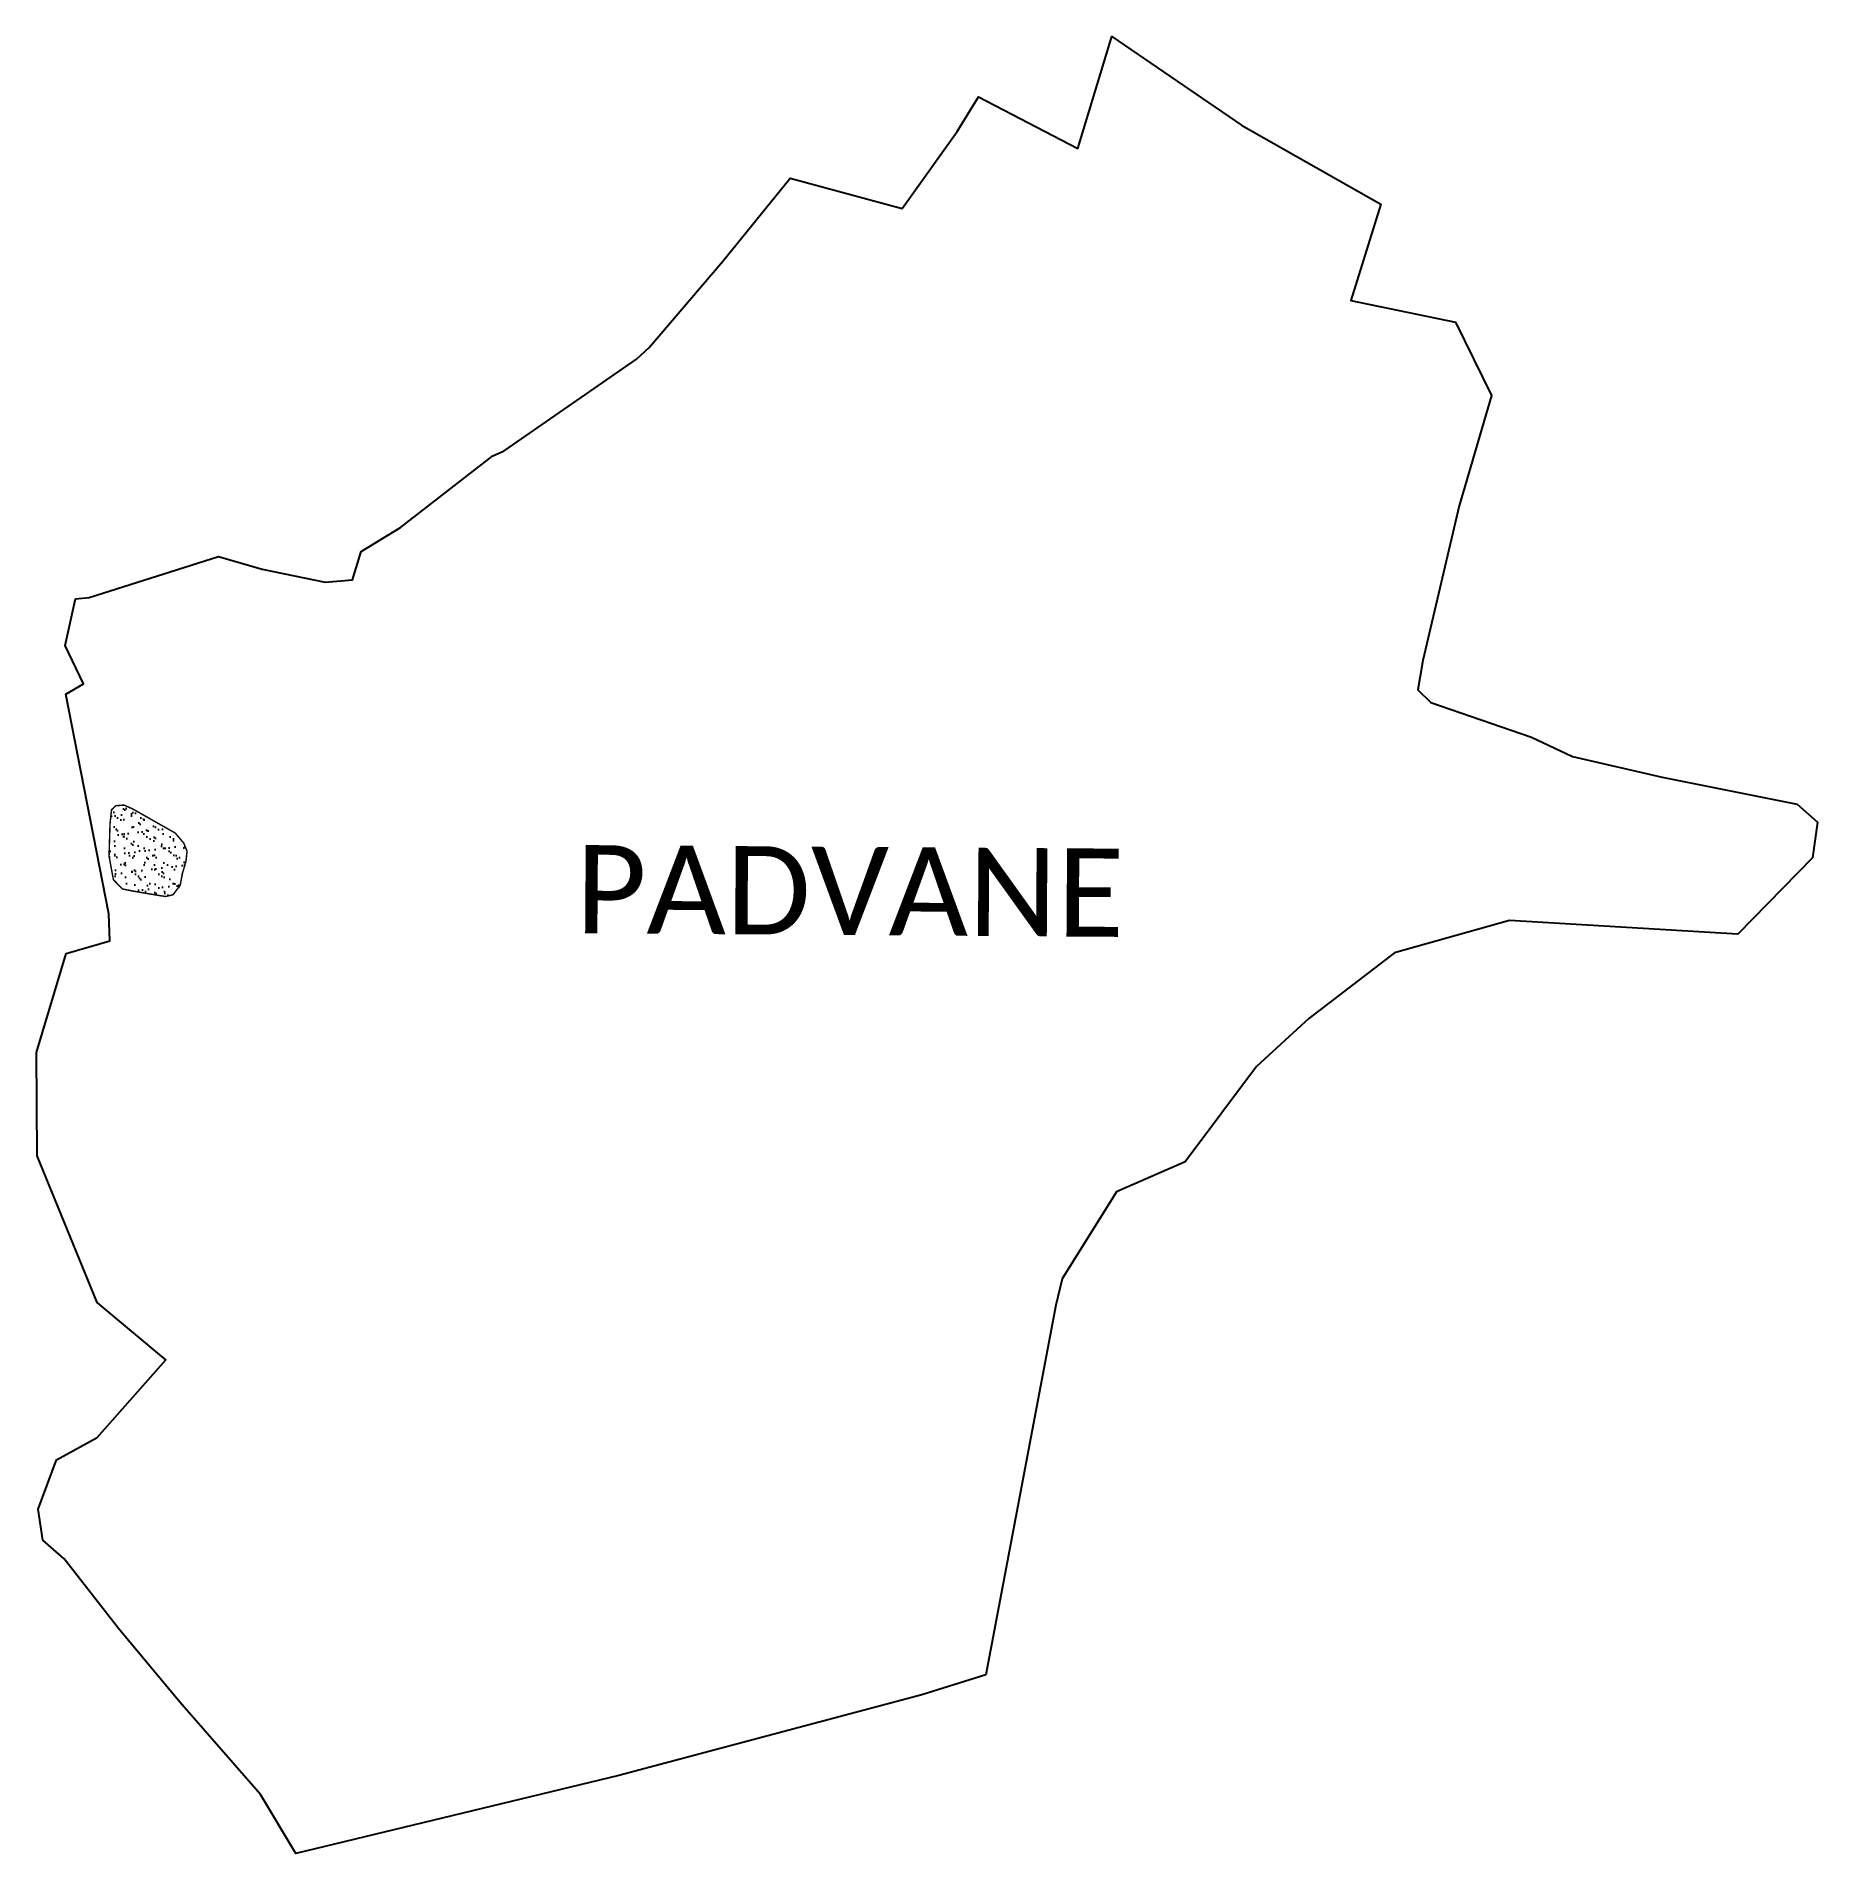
# Model space of a CAD drawing. Header units: metres. Extents: x 325452 to 329094, y 1812928 to 1816644.
import ezdxf

# ---------------------------------------------------------------- set-up
doc = ezdxf.new("R2010")
doc.units = ezdxf.units.M
doc.header["$MEASUREMENT"] = 0
for name, color, linetype in [('SAND DUNES', 42, 'Continuous'), ('village', 3, 'Continuous'), ('VILLAGE NAME', 250, 'Continuous')]:
    doc.layers.add(name, color=color, linetype=linetype)
doc.styles.get("Standard").update_dxf_attribs({"font": 'simplex.shx'})

msp = doc.modelspace()

# ---------------------------------------------------------------- hatches: boundary and pattern name
at = {"layer": 'SAND DUNES'}
h = msp.add_hatch(dxfattribs=at)
h.set_pattern_fill('AR-SAND', color=256, scale=0.603062, angle=-0.3232)
h.set_pattern_definition([(37.17679, (306931.287, 1810319.746), (-0.79841, 29.51964), [0, -23.28303, 0, -26.04023, 0, -24.891397]), (7.1768, (306931.287, 1810319.746), (27.35248, 43.07541), [0, -12.560582, 0, -20.985362, 0, -8.041836]), (327.17679, (306912.447, 1810319.852), (47.701498, -0.18242), [0, -7.65889, 0, -27.57201, 0, -35.99679]), (317.1768, (306912.447, 1810319.852), (46.12232, 13.18406), [0, -3.829446, 0, -18.074983, 0, -20.679006])])
h.paths.add_polyline_path([(325648.4, 1814896.3), (325628.3, 1814900.3), (325609.9, 1814919.3), (325601, 1814967.4), (325603, 1815034), (325606.1, 1815062.2), (325614.9, 1815070.6), (325631.5, 1815071.8), (325650, 1815063.6), (325736.2, 1815014.7), (325753.9, 1814993.8), (325760.4, 1814977.5), (325758.3, 1814957.1), (325750.7, 1814931.1), (325746.6, 1814908.1), (325731.6, 1814888.4), (325716.3, 1814884.9), (325681.2, 1814890.6)])

# ---------------------------------------------------------------- linework, layer by layer
at = {"layer": 'SAND DUNES', "const_width": 3.02, "flags": 128}
msp.add_lwpolyline([(325648.4, 1814896.3), (325628.3, 1814900.3), (325609.9, 1814919.3), (325601, 1814967.4), (325603, 1815034), (325606.1, 1815062.2), (325614.9, 1815070.6), (325631.5, 1815071.8), (325650, 1815063.6), (325736.2, 1815014.7), (325753.9, 1814993.8), (325760.4, 1814977.5), (325758.3, 1814957.1), (325750.7, 1814931.1), (325746.6, 1814908.1), (325731.6, 1814888.4), (325716.3, 1814884.9), (325681.2, 1814890.6)], close=True, dxfattribs=at)
at = {"layer": 'village', "color": 3, "true_color": 0x00ff00}
msp.add_polyline3d([(329094.1, 1815036.9, 0), (329083.9, 1814964.1, 0), (328931.1, 1814807.9, 0), (328464, 1814836, 0), (328229, 1814769.4, 0), (328054, 1814635.7, 0), (327947.1, 1814537.2, 0), (327801.3, 1814342, 0), (327660.9, 1814281.2, 0), (327549.4, 1814103, 0), (327536.6, 1814049.3, 0), (327393.6, 1813293.3, 0), (327263, 1813252.2, 0), (326643.2, 1813087.6, 0), (325983.1, 1812927.6, 0), (325910.9, 1813048.4, 0), (325746, 1813237.3, 0), (325620.3, 1813387.7, 0), (325509.4, 1813530.2, 0), (325465.4, 1813568.6, 0), (325456, 1813632.3, 0), (325493.8, 1813733, 0), (325577, 1813778.6, 0), (325716.8, 1813937.7, 0), (325576.7, 1814054.6, 0), (325454.2, 1814354.9, 0), (325452.4, 1814566.2, 0), (325513.4, 1814768.5, 0), (325602.4, 1814794.3, 0), (325600.8, 1814849.3, 0), (325512.7, 1815298.9, 0), (325548.7, 1815319.5, 0), (325511, 1815398.3, 0), (325532.2, 1815493.4, 0), (325560, 1815496.1, 0), (325824.7, 1815580.4, 0), (325914.1, 1815554.2, 0), (326042.9, 1815527.5, 0), (326098.5, 1815532.3, 0), (326116.3, 1815590.2, 0), (326196.6, 1815639.2, 0), (326385.9, 1815786.2, 0), (326408.7, 1815796.1, 0), (326679.6, 1815983.8, 0), (326705.2, 1816007.6, 0), (326856.1, 1816184.2, 0), (326993.6, 1816354.1, 0), (327222.3, 1816291.6, 0), (327334.8, 1816449.1, 0), (327378.4, 1816520, 0), (327581.6, 1816414.5, 0), (327651.2, 1816643.8, 0), (327916, 1816462.1, 0), (328201.1, 1816300.6, 0), (328139.5, 1816103.4, 0), (328353.5, 1816059.2, 0), (328427.6, 1815909.6, 0), (328361.4, 1815683.7, 0), (328287.3, 1815367.5, 0), (328276.8, 1815307.8, 0), (328303.5, 1815281.7, 0), (328509, 1815210.4, 0), (328593, 1815171.5, 0), (328776.2, 1815128.6, 0), (329052, 1815073.9, 0)], close=True, dxfattribs=at)

# ---------------------------------------------------------------- texts
at = {"layer": 'VILLAGE NAME', "insert": (326555.4, 1814990.2), "char_height": 180.345, "attachment_point": 1, "rotation": 359.6139}
msp.add_mtext_dynamic_manual_height_columns('{\\fCalibri|b0|i0|c0|p34;PADVANE}', width=1779.605, gutter_width=901.7, heights=[0], dxfattribs=at)
msp.add_mtext_dynamic_manual_height_columns('{\\fCalibri|b0|i0|c0|p34;PADVANE}', width=1779.605, gutter_width=901.7, heights=[0], dxfattribs=at)

doc.saveas('drawing.dxf')
